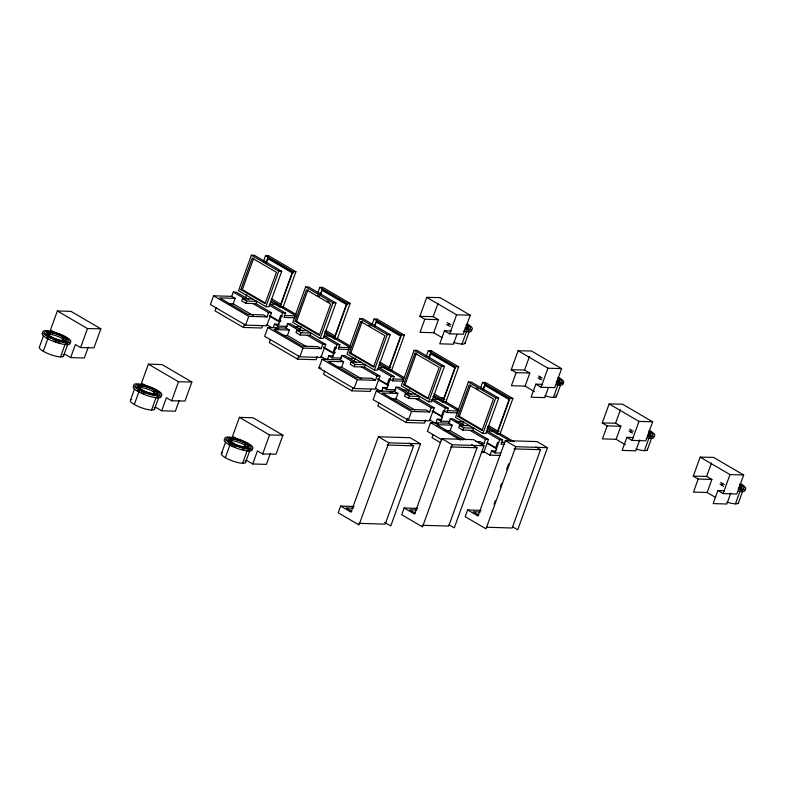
<?xml version="1.0" encoding="UTF-8"?>
<svg xmlns="http://www.w3.org/2000/svg" width="785" height="785" viewBox="0 0 785 785"><rect width="100%" height="100%" fill="white"/><g stroke="black" fill="none" stroke-linecap="round" stroke-linejoin="round"><path stroke-width="1.18" d="M43.43 335.951L39.495 346.833A12.933 3.169 19.9 0 0 52.104 355.134A12.933 3.169 19.9 0 0 63.035 354.418M46.786 338.217L47.434 336.441A14.876 3.65 19.9 0 1 52.438 331.574A14.876 3.65 19.9 0 1 70.542 342.162A14.876 3.65 19.9 0 1 47.434 336.441M64.439 353.957L70.66 357.587L75.38 344.536L80.61 347.588L93.974 347.834L100.853 328.817L71.013 311.38L57.344 310.968L50.466 329.975L54.646 332.418M43.293 351.307L48.013 338.247M49.504 334.332L50.063 332.781M62.29 338.463L62.849 336.912M62.221 341.102L63.349 337.982M60.523 356.861L65.253 343.81M66.617 344.605L67.265 342.839M63.379 356.272L67.716 344.311M80.61 347.588L87.488 328.581L100.853 328.817M88.263 347.127L84.319 358.009L70.66 357.587M130.526 400.016L134.461 389.144M137.817 391.401L138.464 389.635A14.876 3.65 19.9 0 1 143.469 384.768A14.876 3.65 19.9 0 1 161.573 395.346A14.876 3.65 19.9 0 1 138.464 389.635M155.469 407.15L161.69 410.781L166.41 397.73L171.64 400.782L184.995 401.017L191.883 382.01L162.044 364.574L148.375 364.161L141.496 383.168L145.676 385.612M134.323 404.491L139.043 391.44M140.535 387.525L141.094 385.975M153.32 391.646L153.88 390.096M153.242 394.296L154.38 391.165M151.554 410.055L155.891 398.093M157.648 397.799L158.295 396.023M154.41 409.466L158.747 397.504M171.64 400.782L178.519 381.775L191.883 382.01M228.445 303.677L233.194 303.815L235.166 298.369L231.742 296.367L213.579 295.817L210.419 304.56L245.597 325.118L266.733 325.765L271.463 312.705L255.92 303.628L245.852 303.324L241.741 300.92L242.565 298.643L252.642 298.948M179.294 400.321L175.349 411.203L161.69 410.781M216.199 307.7L215.041 310.889L243.379 327.453L261.778 328.012L262.543 325.883M231.742 296.367L233.302 292.059L236.275 292.148L248.708 299.419M251.386 255.194L238.542 290.676L265.899 306.67L268.882 306.758L281.727 271.276L254.36 255.282L251.386 255.194L278.744 271.178L281.727 271.276M240.838 289.567L252.211 258.137L276.448 272.297L265.075 303.726L240.838 289.567L242.329 289.606L265.507 303.157M242.329 289.606L253.702 258.177M245.528 297.937L246.706 294.669M245.852 303.324L246.676 301.038L256.744 301.352L255.92 303.628M263.505 261.346L265.575 255.625L268.548 255.714L295.916 271.708L283.071 307.19L280.088 307.102L270.619 301.568M266.066 262.583L268.548 255.714M266.272 263.103L267.891 258.608L269.383 258.658L293.619 272.817M243.379 327.453L244.537 324.264M245.597 325.118L248.757 316.375L266.92 316.924L268.48 312.616L271.463 312.705M265.899 306.67L278.744 271.178M221.556 453.21L225.491 442.338M282.688 335.372L287.438 335.519L289.41 330.063L285.985 328.071L267.832 327.512L264.663 336.255L299.841 356.812L320.977 357.46L325.706 344.409L310.173 335.323L300.096 335.018L295.984 332.624L296.808 330.338L306.886 330.642M228.847 444.595L229.495 442.818A14.876 3.65 19.9 0 1 234.499 437.961A14.876 3.65 19.9 0 1 252.603 448.539A14.876 3.65 19.9 0 1 229.495 442.818M246.5 460.344L252.721 463.974L257.441 450.924L262.671 453.975L276.026 454.211L282.914 435.204L253.074 417.767L239.405 417.345L232.527 436.362L237.747 439.414M225.354 457.684L230.074 444.634A12.933 3.169 19.9 0 0 232.703 446.017M231.565 440.719L232.124 439.168M280.088 307.102L292.933 271.61L295.916 271.708M273.376 327.286L274.524 324.107L279.126 324.244M270.442 339.405L269.284 342.584L297.623 359.147L316.021 359.707L317.179 356.518M269.255 315.384L278.695 320.898L280.667 315.452L282.384 316.453M274.524 324.107L277.949 326.099L282.669 313.048L285.652 313.137L284.091 317.454L294.983 317.778M285.985 328.071L287.546 323.754L290.528 323.852L302.951 331.113M244.351 444.84L244.91 443.289M244.272 447.489L245.411 444.359M305.63 286.888L292.785 322.37L320.143 338.364L323.126 338.453L335.97 302.971L308.603 286.976L305.63 286.888L332.987 302.882L335.97 302.971M242.585 463.248L247.314 450.188M295.082 321.261L306.454 289.832L330.691 303.991L319.318 335.421L295.082 321.261L296.573 321.31L319.75 334.852M248.678 450.992L249.326 449.216M296.573 321.31L307.946 289.881M245.44 462.659L249.777 450.688M299.772 329.631L300.949 326.364M300.096 335.018L300.92 332.742L310.997 333.046L310.173 335.323M317.748 293.05L319.819 287.32L322.802 287.418L350.159 303.402L337.314 338.885L334.341 338.796L324.862 333.262M320.309 294.277L322.38 288.556M262.671 453.975L269.549 434.968L282.914 435.204M320.515 294.797L322.135 290.313L323.626 290.352L347.863 304.511M297.623 359.147L298.781 355.958M299.841 356.812L303.01 348.069L321.163 348.628L322.723 344.311L325.706 344.409M270.325 453.514L266.38 464.386L252.721 463.974M320.143 338.364L332.987 302.882M361.129 362.346L351.062 362.032L350.238 364.318L354.339 366.713L364.417 367.027L379.95 376.103L375.23 389.154L354.084 388.516L318.906 367.959L322.076 359.206L340.229 359.765L343.653 361.767L341.681 367.213L338.119 367.105M334.341 338.796L347.186 303.314L350.159 303.402M333.37 355.939L328.768 355.801L327.237 360.05L320.937 356.37M324.686 371.099L323.528 374.288L351.876 390.842L370.265 391.401L371.04 389.281M323.498 347.078L332.948 352.602L334.92 347.147L336.628 348.147M328.768 355.801L332.192 357.803L336.922 344.743L339.895 344.841L338.335 349.148L349.237 349.482M340.229 359.765L341.789 355.458L344.772 355.546L356.164 362.199M359.873 318.582L347.029 354.074L374.386 370.059L377.369 370.147L390.214 334.665L362.856 318.681L359.873 318.582L387.24 334.577L390.214 334.665M349.325 352.956L360.707 321.526L362.189 321.575L350.816 353.005L349.325 352.956L373.562 367.115L384.935 335.686L360.707 321.526M354.015 361.326L355.193 358.068M354.339 366.713L355.163 364.436L365.241 364.74L364.417 367.027M371.992 324.745L374.062 319.024L377.045 319.112L404.403 335.097L391.558 370.579L388.585 370.491L379.106 364.956M374.553 325.981L377.045 319.112M374.759 326.491L376.388 322.007L377.87 322.056L401.057 335.597M351.876 390.842L353.024 387.662M354.084 388.516L357.253 379.763L375.416 380.323L376.977 376.015L379.95 376.103M374.386 370.059L387.24 334.577M391.185 398.76L395.925 398.908L397.897 393.462L394.482 391.46L376.319 390.91L373.15 399.653L408.328 420.21L429.474 420.848L434.193 407.798L418.66 398.721L408.583 398.417L404.481 396.013L405.305 393.736L415.383 394.041M379.763 362.052L389.242 367.596L400.615 336.166L376.388 322.007M388.585 370.491L401.429 335.009L404.403 335.097M381.481 391.744L383.021 387.496L387.613 387.643M354.084 506.492L340.651 506.08L338.217 512.811L359.03 524.969L388.761 442.838L420.505 443.8L390.773 525.94L384.532 522.29M378.929 402.793L377.781 405.982L406.12 422.536L424.518 423.095L425.666 419.916M383.021 387.496L386.436 389.497L391.165 376.447L394.139 376.535L392.578 380.843L389.164 378.841L387.191 384.297L377.742 378.772M424.773 319.26L420.044 332.31L433.712 332.732L438.432 319.672L424.773 319.26L419.847 316.384L426.726 297.368L440.091 297.613L470.235 315.227L463.356 334.233L449.687 333.821L444.457 330.76L439.737 343.82L453.396 344.232L456.948 334.439M394.482 391.46L396.042 387.152L399.015 387.24L411.448 394.502M420.505 443.8L410.104 437.726L378.36 436.754L351.062 512.163L340.651 506.08M414.117 350.287L401.272 385.769L428.639 401.753L431.613 401.851L444.457 366.359L417.1 350.375L414.117 350.287L441.484 366.271L444.457 366.359M403.568 384.65L414.951 353.23L416.442 353.27L405.06 384.699L403.568 384.65L427.805 398.819L439.188 367.39L414.951 353.23M419.847 316.384L433.202 316.62L438.059 303.196M408.259 393.02L409.446 389.762M408.583 398.417L409.407 396.131L419.484 396.445L418.66 398.721M426.235 356.439L428.316 350.718L431.289 350.807L458.656 366.791L445.801 402.283L442.828 402.185L433.359 396.651M428.806 357.675L431.289 350.807M429.002 358.195L430.631 353.701L432.123 353.75L455.3 367.292M406.12 422.536L407.65 418.297M408.328 420.21L411.497 411.468L429.66 412.017L431.22 407.709L434.193 407.798M448.284 325.432L448.922 323.655M449.687 333.821L456.566 314.805L470.235 315.227M428.639 401.753L441.484 366.271M408.887 443.093L413.567 445.821L385.209 524.144L358.735 523.34M444.241 430.425L450.168 430.602L452.14 425.156L448.726 423.154L430.563 422.605L427.403 431.348L441.886 439.816M462.012 344.075L466.741 331.025M417.561 508.425L404.138 508.013L401.704 514.744L422.516 526.902L452.248 444.771L483.992 445.733L454.26 527.873L449.049 524.831M434.007 393.756L443.486 399.29L454.868 367.861L430.631 353.701M468.105 331.82L468.753 330.043M442.828 402.185L455.673 366.703L458.656 366.791M429.424 419.759L435.724 423.439L437.265 419.2L441.867 419.337M464.877 343.487L469.204 331.525M433.173 434.498L432.025 437.677L440.424 442.583M437.265 419.2L440.679 421.192L445.409 408.141L448.392 408.229L446.832 412.537L443.407 410.545L441.435 415.991L433.035 411.085M483.992 445.733L473.581 439.659L441.837 438.687L414.549 514.096L404.138 508.013M448.726 423.154L450.286 418.847L453.259 418.945L464.651 425.598M468.36 381.981L455.516 417.463L482.883 433.457L485.856 433.546L498.701 398.064L471.343 382.069L468.36 381.981L495.727 397.966L498.701 398.064M457.822 416.354L469.195 384.925L493.431 399.084L482.049 430.514L457.822 416.354L459.303 416.393L482.49 429.945M459.303 416.393L470.686 384.964M469.626 425.735L459.549 425.431L458.725 427.707L462.826 430.111L472.904 430.415L488.437 439.492L483.717 452.552L481.372 452.474M462.502 424.724L463.69 421.457M462.826 430.111L463.66 427.835L473.728 428.139L472.904 430.415M480.489 388.133L482.559 382.413L485.532 382.501L512.899 398.495L500.055 433.977L497.072 433.889L487.603 428.355M483.05 389.37L485.12 383.649M483.246 389.89L484.875 385.396L486.366 385.445L509.543 398.986M471.442 444.477L477.045 447.754L448.696 526.078L422.212 525.273M482.883 433.457L495.727 397.966M479.056 443.564L483.903 443.711L485.464 439.404L488.437 439.492M516.137 372.649L511.418 385.7L525.087 386.122L529.806 373.061L516.137 372.649L511.221 369.774L518.1 350.767L531.465 351.003L561.609 368.616L554.73 387.623L541.061 387.211L535.831 384.159L531.111 397.21L544.77 397.622L548.313 387.839M481.048 510.358L467.624 509.946L465.181 516.677L486.003 528.835L515.735 446.704L547.469 447.676L517.737 529.806L512.536 526.764M488.25 425.45L497.729 430.994L509.112 399.565L484.875 385.396M497.072 433.889L509.916 398.397L512.899 398.495M483.678 451.463L489.968 455.143L491.508 450.894L496.11 451.032M497.651 442.24L495.678 447.685L487.279 442.779M511.221 369.774L524.576 370.01L529.433 356.596M491.508 450.894L494.933 452.896L499.652 439.835L502.635 439.934L501.075 444.241L504.706 444.349M547.469 447.676L537.068 441.592L505.324 440.62L478.026 516.03L467.624 509.946M494.04 504.166L495.286 500.712M500.29 486.896L501.546 483.432M506.551 469.616L508.631 463.856M539.648 378.821L540.296 377.045M541.061 387.211L547.94 368.204L561.609 368.616M553.386 397.465L558.115 384.414M559.479 385.209L560.127 383.443M556.241 396.876L560.578 384.915M535.861 446.959L540.531 449.687L512.173 528.011L486.906 527.245M607.168 425.843L602.448 438.893L616.107 439.306L620.837 426.255L607.168 425.843L602.252 422.968L609.131 403.951L622.495 404.197L652.639 421.81L645.761 440.817L632.092 440.405L626.862 437.343L622.132 450.404L635.801 450.816L639.736 439.934M602.252 422.968L615.607 423.203L620.464 409.78M630.679 432.005L631.326 430.239M632.092 440.405L638.97 421.388L652.639 421.81M644.416 450.659L649.146 437.608M650.51 438.403L651.158 436.627M647.272 450.07L651.609 438.108M698.199 479.027L693.479 492.087L707.138 492.499L711.867 479.449L698.199 479.027L693.283 476.152L700.161 457.145L713.516 457.38L743.67 475.003L736.781 494.01L723.122 493.588L717.892 490.537L713.163 503.587L726.832 504.009L730.766 493.127M693.283 476.152L706.637 476.397L711.495 462.973M721.709 485.199L722.357 483.423M723.122 493.588L730.001 474.582L743.67 475.003M735.447 503.852L740.177 490.792M741.54 491.596L742.188 489.82M738.302 503.263L742.639 491.292M235.166 298.369L219.741 297.898L248.08 314.461L263.505 314.932L266.92 316.924M277.213 304.276L270.118 304.06L285.652 313.137M284.229 315.56L296.092 315.923M278.695 320.898L281.069 320.977M444.457 330.76L451.296 330.976M277.949 326.099L287.339 326.393M294.385 326.609L299.085 326.746M275.29 328.424L278.744 328.522M289.41 330.063L273.985 329.592L302.333 346.156L317.748 346.627L321.163 348.628M324.45 333.458L326.688 333.527M331.456 335.98L324.362 335.764L339.895 344.841M338.472 347.255L349.148 347.578M332.948 352.602L335.313 352.671M332.192 357.803L341.583 358.088M348.638 358.303L353.328 358.441M343.653 361.767L328.238 361.296L356.576 377.85L371.992 378.321L375.416 380.323M389.242 367.596L390.734 367.645M384.522 367.635L378.605 367.459L394.139 376.535M318.906 367.959L321.251 368.028M392.716 378.949L403.392 379.283M535.831 384.159L542.661 384.365M392.578 380.843L403.48 381.176M386.436 389.497L395.836 389.782M402.882 389.998L407.572 390.145M389.527 391.99L392.981 392.098M397.897 393.462L382.481 392.991L410.82 409.544L426.235 410.015L429.66 412.017M432.937 396.847L435.175 396.916M443.486 399.29L444.977 399.339M438.766 399.329L432.849 399.153L448.392 408.229M446.969 410.653L457.635 410.977M446.832 412.537L457.724 412.871M440.679 421.192L450.08 421.476M455.948 421.663L461.825 421.839M435.724 423.439L438.03 423.507M452.14 425.156L436.725 424.685L462.964 440.022M487.181 428.551L489.418 428.62M497.729 430.994L499.221 431.034M493.009 431.034L487.092 430.847L502.635 439.934M626.862 437.343L633.691 437.559M475.739 441.572L480.479 441.719L483.903 443.711M501.213 442.347L504.765 442.455M387.084 445.016L413.567 445.821M450.57 446.95L477.045 447.754M514.057 448.883L540.531 449.687M494.933 452.896L500.801 453.073M489.968 455.143L500.32 455.457M717.892 490.537L724.722 490.743M353.446 508.101L346.224 507.875L351.827 511.153M416.923 510.034L409.711 509.808L415.314 513.086M480.41 511.967L473.188 511.741L478.791 515.019M426.726 297.368L456.566 314.805M518.1 350.767L547.94 368.204M609.131 403.951L638.97 421.388M700.161 457.145L730.001 474.582M433.202 316.62L438.432 319.672M524.576 370.01L529.806 373.061M615.607 423.203L620.837 426.255M706.637 476.397L711.867 479.449M433.712 332.732L442.004 337.57M525.087 386.122L534.408 391.568M616.107 439.306L625.439 444.761M707.138 492.499L715.429 497.347M265.575 255.625L292.933 271.61M319.819 287.32L347.186 303.314M374.062 319.024L401.429 335.009M428.316 350.718L455.673 366.703M482.559 382.413L509.916 398.397M267.891 258.608L292.128 272.778L280.755 304.207L271.267 298.663M322.135 290.313L346.371 304.472L334.999 335.901L325.51 330.357M317.434 295.415L319.534 296.651M326.913 300.959L329.023 302.196M368.518 325.265L370.618 326.501M475.955 388.045L478.055 389.281M441.818 397.495L443.927 398.721M282.59 306.513L296.043 314.373M336.834 338.217L350.287 346.077M391.087 369.912L404.53 377.771M445.33 401.606L458.783 409.466M499.574 433.3L514.057 441.769M271.492 300.429L283.071 307.19M324.686 331.505L335.215 337.658M379.989 363.818L391.558 370.579M434.233 395.512L445.801 402.283M487.426 426.598L497.945 432.751M276.143 304.266L295.042 315.305M332.487 337.187L350.336 347.618M383.59 367.046L403.529 378.704M439.934 399.977L458.823 411.016M492.077 430.445L494.177 431.671M496.277 432.898L510.976 441.484M505.324 440.62L515.735 446.704M269.206 305.179L282.669 313.048M323.449 336.883L336.922 344.743M377.703 368.577L391.165 376.447M430.906 399.663L445.409 408.141M486.19 431.966L499.652 439.835M350.816 353.005L373.994 366.546M405.06 384.699L428.247 398.24M233.302 292.059L245.734 299.32M252.947 303.54L268.48 312.616M287.546 323.754L299.978 331.025M307.19 335.234L322.723 344.311M341.789 355.458L353.181 362.111M361.434 366.929L376.977 376.015M396.042 387.152L408.465 394.413M415.677 398.633L431.22 407.709M450.286 418.847L462.708 426.108M469.93 430.327L485.464 439.404M242.565 298.643L246.676 301.038M296.808 330.338L300.92 332.742M351.062 362.032L355.163 364.436M405.305 393.736L409.407 396.131M459.549 425.431L463.66 427.835M269.343 316.031L279.843 322.164M323.587 347.726L334.086 353.858M377.84 379.43L388.33 385.563M432.084 411.124L442.573 417.257M487.377 443.437L496.826 448.951M233.194 303.815L253.133 315.472M287.438 335.519L306.327 346.558M341.681 367.213L361.62 378.861M395.925 398.908L414.814 409.947M450.168 430.602L465.917 439.806M266.694 324.666L271.944 327.738M375.181 388.065L380.431 391.136M482.01 451.552L483.717 452.552M213.579 295.817L248.757 316.375M267.832 327.512L303.01 348.069M322.076 359.206L357.253 379.763M376.319 390.91L411.497 411.468M430.563 422.605L460.569 440.14M441.837 438.687L452.248 444.771M378.36 436.754L388.761 442.838M57.344 310.968L87.488 328.581M148.375 364.161L178.519 381.775M239.405 417.345L269.549 434.968M745.112 490.007A14.876 3.65 19.9 0 1 738.763 491.312M723.672 486.268A14.876 3.65 19.9 0 1 720.041 484.139M741.099 484.002A14.876 3.65 19.9 0 1 739.401 489.536M724.319 484.492A14.876 3.65 19.9 0 1 720.679 482.373M740.412 485.081A10.98 2.698 19.9 0 1 739.45 488.221M739.872 483.962A12.933 3.169 19.9 0 1 738.4 488.78M739.313 484.914A9.597 2.355 19.9 0 1 738.469 487.652M739.774 487.397A9.597 2.355 19.9 0 1 740.206 488.182M738.548 502.469A12.933 3.169 19.9 0 1 727.028 502.115M650.068 430.808A14.876 3.65 19.9 0 1 648.371 436.352M633.289 431.299A14.876 3.65 19.9 0 1 629.648 429.179M648.842 430.769A12.933 3.169 19.9 0 1 647.37 435.587M647.517 449.275A12.933 3.169 19.9 0 1 635.997 448.932M654.082 436.813A14.876 3.65 19.9 0 1 647.733 438.118M632.641 433.075A14.876 3.65 19.9 0 1 629.011 430.955M649.381 431.887A10.98 2.698 19.9 0 1 648.42 435.027M649.303 432.653A9.597 2.355 19.9 0 1 648.773 434.37M557.811 377.575A12.933 3.169 19.9 0 1 556.339 382.393M558.351 378.704A10.98 2.698 19.9 0 1 557.389 381.844M557.713 381.01A9.597 2.355 19.9 0 1 558.145 381.795M555.898 395.032A12.933 3.169 19.9 0 1 544.967 395.738M562.374 382.403A14.876 3.65 19.9 0 1 556.702 384.935M541.611 379.881A14.876 3.65 19.9 0 1 537.98 377.762M559.038 377.614A14.876 3.65 19.9 0 1 557.34 383.159M542.258 378.115A14.876 3.65 19.9 0 1 538.618 375.986M558.272 379.459A9.597 2.355 19.9 0 1 556.408 381.265M466.977 325.314A10.98 2.698 19.9 0 1 466.015 328.454M471.677 330.24A14.876 3.65 19.9 0 1 463.17 331.133M450.237 326.491A14.876 3.65 19.9 0 1 446.606 324.372M467.674 324.225A14.876 3.65 19.9 0 1 465.966 329.769M450.884 324.715A14.876 3.65 19.9 0 1 447.244 322.596M466.447 324.185A12.933 3.169 19.9 0 1 464.965 329.003M465.878 325.137A9.597 2.355 19.9 0 1 465.034 327.875M466.339 327.62A9.597 2.355 19.9 0 1 466.781 328.405M465.112 342.692A12.933 3.169 19.9 0 1 453.593 342.348M161.21 396.209A14.876 3.65 19.9 0 1 146.118 395.179A14.876 3.65 19.9 0 1 133.45 386.259M47.385 334.773A9.597 2.355 19.9 0 1 56.932 336.019A9.597 2.355 19.9 0 1 65.283 341.19M138.415 387.967A9.597 2.355 19.9 0 1 147.963 389.213A9.597 2.355 19.9 0 1 156.313 394.384M144.685 394.129A12.933 3.169 19.9 0 1 141.673 392.824M154.066 407.611A12.933 3.169 19.9 0 1 141.536 407.778A12.933 3.169 19.9 0 1 131.576 399.545M70.179 343.025A14.876 3.65 19.9 0 1 55.087 341.995A14.876 3.65 19.9 0 1 42.419 333.066M59.954 342.976A12.933 3.169 19.9 0 1 53.655 340.935M243.978 449.785A12.933 3.169 19.9 0 1 242.015 449.354M235.716 447.322A12.933 3.169 19.9 0 1 233.675 446.459M229.446 441.15A9.597 2.355 19.9 0 1 237.806 442.004A9.597 2.355 19.9 0 1 246.912 446.783M252.24 449.403A14.876 3.65 19.9 0 1 237.148 448.372A14.876 3.65 19.9 0 1 224.481 439.443M245.097 460.805A12.933 3.169 19.9 0 1 232.566 460.972A12.933 3.169 19.9 0 1 222.606 452.739M141.791 389.733A9.597 2.355 19.9 0 0 156.696 393.422A9.597 2.355 19.9 0 0 145.019 386.593A9.597 2.355 19.9 0 0 141.791 389.733M50.76 336.539A9.597 2.355 19.9 0 0 65.665 340.229A9.597 2.355 19.9 0 0 53.988 333.409A9.597 2.355 19.9 0 0 50.76 336.539M139.691 389.664A12.933 3.169 19.9 0 0 159.777 394.639A12.933 3.169 19.9 0 0 144.038 385.445A12.933 3.169 19.9 0 0 139.691 389.664M140.917 389.703A10.98 2.698 19.9 0 0 157.981 393.933A10.98 2.698 19.9 0 0 144.607 386.112A10.98 2.698 19.9 0 0 140.917 389.703M48.66 336.48A12.933 3.169 19.9 0 0 68.746 341.446A12.933 3.169 19.9 0 0 53.007 332.251A12.933 3.169 19.9 0 0 48.66 336.48M49.887 336.51A10.98 2.698 19.9 0 0 66.951 340.739A10.98 2.698 19.9 0 0 53.576 332.928A10.98 2.698 19.9 0 0 49.887 336.51M232.821 442.926A9.597 2.355 19.9 0 0 247.726 446.616A9.597 2.355 19.9 0 0 236.049 439.786A9.597 2.355 19.9 0 0 232.821 442.926M230.721 442.858A12.933 3.169 19.9 0 0 250.807 447.833A12.933 3.169 19.9 0 0 235.068 438.629A12.933 3.169 19.9 0 0 230.721 442.858M231.948 442.897A10.98 2.698 19.9 0 0 249.012 447.116A10.98 2.698 19.9 0 0 235.637 439.306A10.98 2.698 19.9 0 0 231.948 442.897"/></g></svg>
